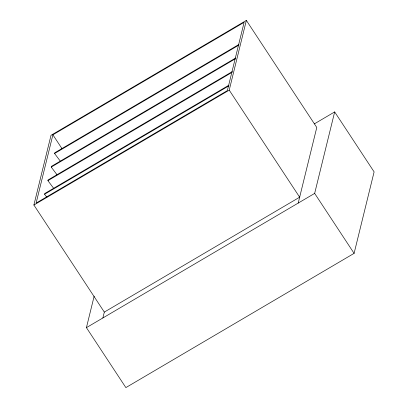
<?xml version="1.0" encoding="UTF-8"?>
<svg xmlns="http://www.w3.org/2000/svg" width="408" height="408" viewBox="0 0 408 408"><rect width="100%" height="100%" fill="white"/><g stroke="black" fill="none" stroke-linecap="round" stroke-linejoin="round"><path stroke-width="0.61" d="M102.872 317.965L104.315 312.095L33.89 205.025L51.015 135.293L246.356 20.4L316.781 127.469L298.212 203.077M52.892 134.813L36.123 203.082L227.348 90.612L244.117 22.343L52.892 134.813L61.96 148.604M46.864 197.299L44.574 194.249L44.752 193.514L228.985 85.155M53.637 188.292L47.909 180.667L48.088 179.933L232.32 71.573M56.972 174.716L51.245 167.086L51.423 166.352L235.656 57.992M60.308 161.135L54.58 153.51L54.759 152.776L238.991 44.416M314.374 123.864L334.672 111.919L374.111 171.88L354.098 253.358L125.863 387.6L86.425 327.639L94.156 296.162M33.89 205.025L229.225 90.132L246.356 20.4M86.425 327.639L314.66 193.402L334.672 111.919M54.58 153.51L238.813 45.15M51.245 167.086L235.477 58.727M47.909 180.667L232.142 72.308M44.574 194.249L228.806 85.889M104.315 312.095L299.65 197.202L229.225 90.132M314.66 193.402L354.098 253.358"/></g></svg>
